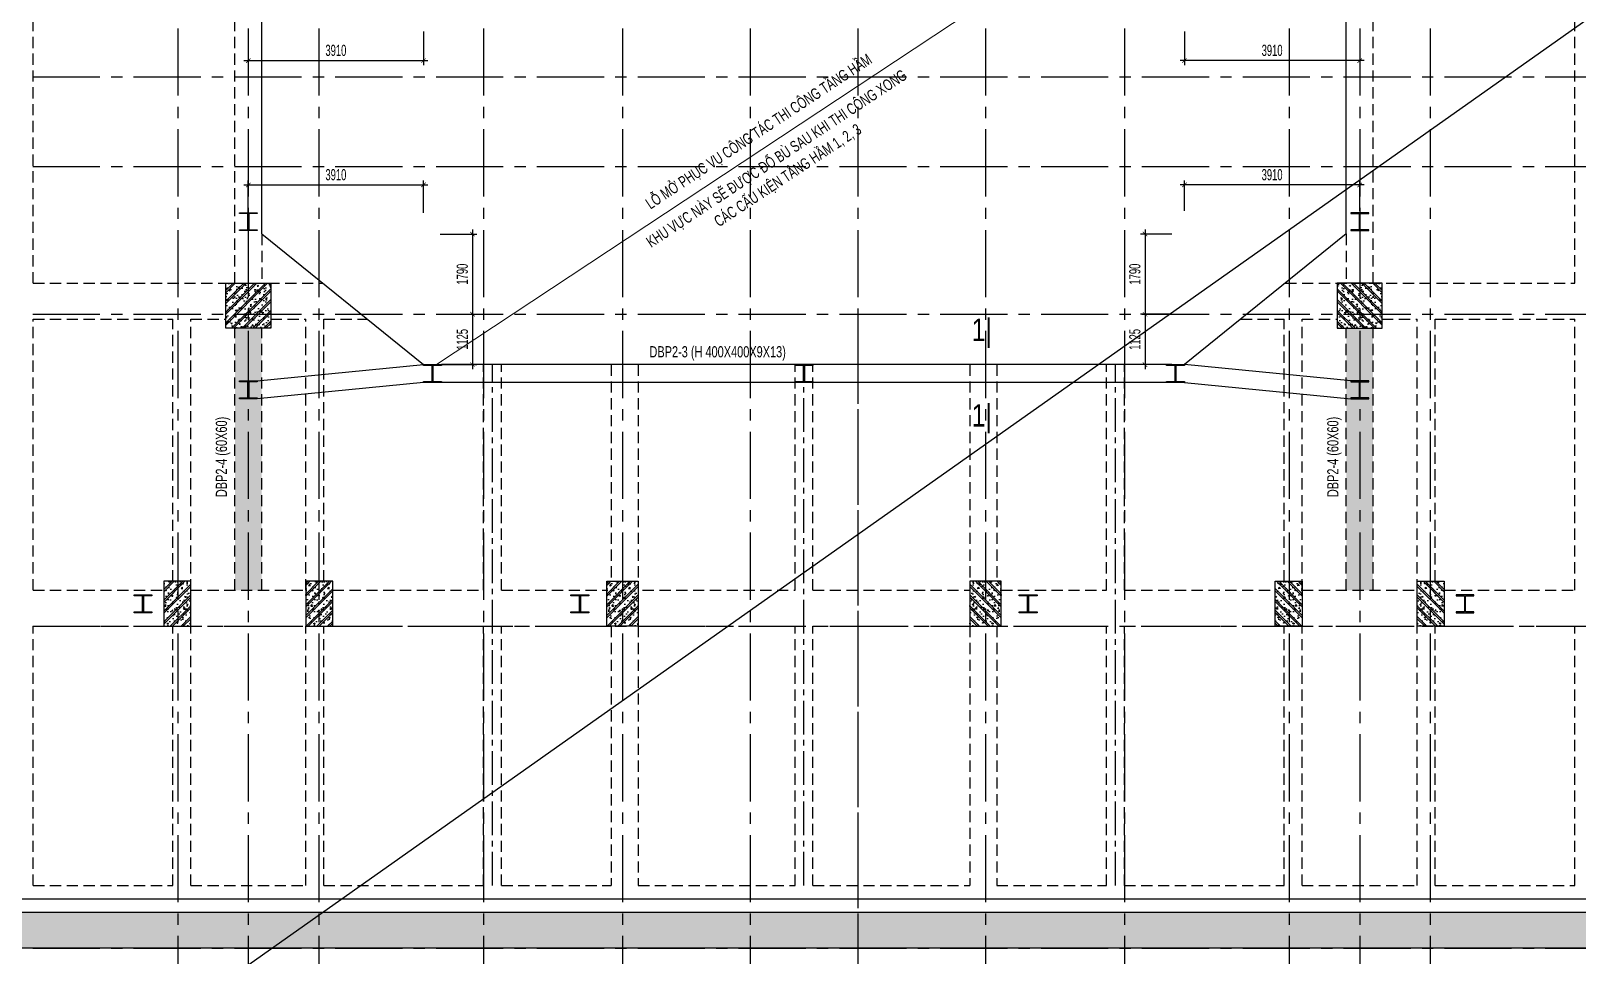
# Model space of a CAD drawing. Extents: x 71 to 1774126, y -14 to 415800.
# Drawn here: x 1577693 to 1612193, y 295939 to 316562 of the extents above; entities that cross this region are included whole.
import ezdxf
from ezdxf.enums import TextEntityAlignment as Align

# ---------------------------------------------------------------- set-up
doc = ezdxf.new("R2010")
doc.units = 0
doc.header["$LTSCALE"] = 1000
doc.header["$MEASUREMENT"] = 0
doc.header["$PDMODE"] = 3
doc.linetypes.add('CENTER2', pattern=[1.125, 0.75, -0.125, 0.125, -0.125])
doc.linetypes.add('HIDDEN', pattern=[0.375, 0.25, -0.125])
doc.layers.get('0').update_dxf_attribs({"linetype": 'CONTINUOUS'})
doc.layers.get('Defpoints').update_dxf_attribs({"linetype": 'CONTINUOUS'})
for name, color, linetype in [('CDC.01.AXIS', 160, 'CENTER2'), ('CDC.02.DIM', 1, 'CONTINUOUS'), ('CDC.03.BORDER', 3, 'CONTINUOUS'), ('CDC.04.HIDDEN', 8, 'HIDDEN'), ('CDC.05.STEEL', 4, 'CONTINUOUS'), ('CDC.06.TEXT', 2, 'CONTINUOUS'), ('CDC.09.COLUMN', 4, 'CONTINUOUS'), ('CDC.10.HATCH', 9, 'CONTINUOUS'), ('CDC.16.BIGTEXT', 6, 'CONTINUOUS')]:
    doc.layers.add(name, color=color, linetype=linetype)
doc.layers.add('KCS_Plotter', color=11, linetype='CONTINUOUS', plot=False)
doc.layers.add('Thin_line', color=251, linetype='CONTINUOUS', lineweight=9)
doc.styles.add('ARIAL', font='arial.ttf', dxfattribs={"width": 0.6})
doc.dimstyles.new('100', dxfattribs={"dimscale": 100, "dimtxt": 2.5, "dimasz": 1, "dimexe": 1, "dimexo": 0, "dimgap": 1, "dimtad": 1, "dimdec": 0, "dimdsep": 46, "dimtxsty": 'ARIAL', "dimblk": 'ARCHTICK', "dimcen": 1, "dimdle": 1, "dimclrd": 1, "dimclre": 1, "dimclrt": 2, "dimadec": 0, "dimazin": 0, "dimtfac": 0.00072, "dimtdec": 0, "dimtix": 1, "dimtmove": 2, "dimatfit": 3, "dimldrblk": 'ARCHTICK', "dimfxl": 1, "dimtolj": 1, "dimarcsym": 0})

# ---------------------------------------------------------------- blocks, each defined once
blk = doc.blocks.new('TANG HAM')
at = {"layer": 'CDC.10.HATCH'}
h = blk.add_hatch(dxfattribs=at)
h.set_pattern_fill('CHAU-01', color=256, scale=70, style=0, pattern_type=2)
h.set_pattern_definition([(50, (0, 0), (502.08213, -43.92649), [52.5, -577.5]), (355, (0, 0), (-97.12593, 526.5345), [42, -462]), (100.4514, (41.84, -3.66), (404.95657, 482.60768), [44.61813, -490.79948]), (46.1842, (0, 140), (747.06873, -115.8633), [78.75, -866.25]), (96.6356, (62.26, 130.34), (654.2639, 681.8825), [66.9272, -736.1991]), (351.1842, (0, 140), (654.26336, 681.88302), [63, -693]), (21, (70, 105), (417.83494, -281.83322), [52.5, -577.5]), (326, (70, 105), (170.32073, 507.60503), [42, -462]), (71.4514, (104.8, 81.5), (588.15584, 225.77135), [44.61813, -490.79948]), (37.5, (0, 0), (8.511899, 233.025698), [0, -456.4, 0, -469, 0, -463.75]), (7.5, (0, 0), (184.148676, 276.0882), [0, -267.4, 0, -445.9, 0, -176.75]), (327.5, (-156.1, 0), (373.675705, -15.78841), [0, -175, 0, -546, 0, -724.5]), (317.5, (-226.1, 0), (408.23032, 70.07349), [0, -227.5, 0, -362.6, 0, -514.5]), (45, (0, 0), (-210.36427, 210.36427), []), (45, (0, 85.75), (-210.36427, 210.36427), [])])
h.paths.add_polyline_path([(1562833, 296090), (1562833, 333640), (1626193, 333640), (1626193, 300559), (1621725, 296090)])
h.paths.add_polyline_path([(1563633, 296890), (1563633, 332840), (1625393, 332840), (1625393, 300890), (1621393, 296890)], flags=16)
h = blk.add_hatch(dxfattribs=at)
h.set_pattern_fill('CHAU-01', color=256, scale=40, style=0, pattern_type=2)
h.set_pattern_definition([(50, (-106795.24, 13170.65), (286.904073, -25.100854), [30, -330]), (355, (-106795.24, 13170.65), (-55.500533, 300.876853), [24, -264]), (100.4514, (-106771.34, 13168.56), (231.403753, 275.775817), [25.496076, -280.456845]), (46.1842, (-106795.24, 13250.65), (426.89642, -66.207606), [45, -495]), (96.6356, (-106759.67, 13245.13), (373.86508, 389.64715), [38.24412, -420.6852]), (351.1842, (-106795.24, 13250.65), (373.86478, 389.64744), [36, -396]), (21, (-106755.24, 13230.65), (238.76282, -161.047556), [30, -330]), (326, (-106755.24, 13230.65), (97.326133, 290.06002), [24, -264]), (71.4514, (-106735.35, 13217.23), (336.08905, 129.0122), [25.496076, -280.456845]), (37.5, (-106795.24, 13170.65), (4.863942, 133.1575415), [0, -260.8, 0, -268, 0, -265]), (7.5, (-106795.24, 13170.65), (105.227815, 157.764685), [0, -152.8, 0, -254.8, 0, -101]), (327.5, (-106884.44, 13170.65), (213.5289745, -9.021949), [0, -100, 0, -312, 0, -414]), (317.5, (-106924.44, 13170.65), (233.274468, 40.041993), [0, -130, 0, -207.2, 0, -294]), (45, (-106795.24, 13170.65), (-120.208153, 120.208153), []), (45, (-106795.24, 13219.65), (-120.208153, 120.208153), [])])
h.paths.add_polyline_path([(1583043, 309930), (1582043, 309930), (1582043, 310930), (1583043, 310930)])
h = blk.add_hatch(dxfattribs=at)
h.set_pattern_fill('CHAU-01', color=256, scale=40, style=0, pattern_type=2)
h.set_pattern_definition([(130, (3296681.54, 13170.65), (-286.904073, -25.100854), [30, -330]), (185, (3296681.54, 13170.65), (55.500533, 300.876853), [24, -264]), (79.5486, (3296657.63, 13168.56), (-231.403753, 275.775817), [25.496076, -280.456845]), (133.8158, (3296681.54, 13250.65), (-426.89642, -66.207606), [45, -495]), (83.3644, (3296645.96, 13245.13), (-373.86508, 389.64715), [38.24412, -420.6852]), (188.8158, (3296681.54, 13250.65), (-373.86478, 389.64744), [36, -396]), (159, (3296641.54, 13230.65), (-238.76282, -161.047556), [30, -330]), (214, (3296641.54, 13230.65), (-97.326133, 290.06002), [24, -264]), (108.5486, (3296621.64, 13217.23), (-336.08905, 129.0122), [25.496076, -280.456845]), (142.5, (3296681.54, 13170.65), (-4.863942, 133.1575415), [0, -260.8, 0, -268, 0, -265]), (172.5, (3296681.54, 13170.65), (-105.227815, 157.764685), [0, -152.8, 0, -254.8, 0, -101]), (212.5, (3296770.74, 13170.65), (-213.5289745, -9.021949), [0, -100, 0, -312, 0, -414]), (222.5, (3296810.74, 13170.65), (-233.274468, 40.041993), [0, -130, 0, -207.2, 0, -294]), (135, (3296681.54, 13170.65), (120.208153, 120.208153), []), (135, (3296681.54, 13219.65), (120.208153, 120.208153), [])])
h.paths.add_polyline_path([(1606843, 309930), (1607843, 309930), (1607843, 310930), (1606843, 310930)])
h = blk.add_hatch(dxfattribs=at)
h.set_pattern_fill('CHAU-01', color=256, scale=40, style=0, pattern_type=2)
h.set_pattern_definition([(50, (0, 0), (286.904073, -25.100854), [30, -330]), (355, (0, 0), (-55.500533, 300.876853), [24, -264]), (100.4514, (23.9, -2.1), (231.403753, 275.775817), [25.496076, -280.456845]), (46.1842, (0, 80), (426.89642, -66.207606), [45, -495]), (96.6356, (35.57, 74.5), (373.86508, 389.64715), [38.24412, -420.6852]), (351.1842, (0, 80), (373.86478, 389.64744), [36, -396]), (21, (40, 60), (238.76282, -161.047556), [30, -330]), (326, (40, 60), (97.326133, 290.06002), [24, -264]), (71.4514, (59.9, 46.58), (336.08905, 129.0122), [25.496076, -280.456845]), (37.5, (0, 0), (4.863942, 133.1575415), [0, -260.8, 0, -268, 0, -265]), (7.5, (0, 0), (105.227815, 157.764685), [0, -152.8, 0, -254.8, 0, -101]), (327.5, (-89.2, 0), (213.5289745, -9.021949), [0, -100, 0, -312, 0, -414]), (317.5, (-129.2, 0), (233.274468, 40.041993), [0, -130, 0, -207.2, 0, -294]), (45, (0, 0), (-120.208153, 120.208153), []), (45, (0, 49), (-120.208153, 120.208153), [])])
h.paths.add_polyline_path([(1581258, 304280), (1580968, 304280), (1580968, 303280), (1581258, 303280)])
h.paths.add_polyline_path([(1580658, 304280), (1580658, 303280), (1580968, 303280), (1580968, 304280)])
h = blk.add_hatch(dxfattribs=at)
h.set_pattern_fill('CHAU-01', color=256, scale=40, style=0, pattern_type=2)
h.set_pattern_definition([(50, (3270, 0), (286.904073, -25.100854), [30, -330]), (355, (3270, 0), (-55.500533, 300.876853), [24, -264]), (100.4514, (3293.9, -2.1), (231.403753, 275.775817), [25.496076, -280.456845]), (46.1842, (3270, 80), (426.89642, -66.207606), [45, -495]), (96.6356, (3305.57, 74.5), (373.86508, 389.64715), [38.24412, -420.6852]), (351.1842, (3270, 80), (373.86478, 389.64744), [36, -396]), (21, (3310, 60), (238.76282, -161.047556), [30, -330]), (326, (3310, 60), (97.326133, 290.06002), [24, -264]), (71.4514, (3329.9, 46.58), (336.08905, 129.0122), [25.496076, -280.456845]), (37.5, (3270, 0), (4.863942, 133.1575415), [0, -260.8, 0, -268, 0, -265]), (7.5, (3270, 0), (105.227815, 157.764685), [0, -152.8, 0, -254.8, 0, -101]), (327.5, (3180.8, 0), (213.5289745, -9.021949), [0, -100, 0, -312, 0, -414]), (317.5, (3140.8, 0), (233.274468, 40.041993), [0, -130, 0, -207.2, 0, -294]), (45, (3270, 0), (-120.208153, 120.208153), []), (45, (3270, 49), (-120.208153, 120.208153), [])])
h.paths.add_polyline_path([(1584238, 304280), (1583828, 304280), (1583828, 303280), (1584238, 303280)])
h.paths.add_polyline_path([(1584428, 303280), (1584428, 304280), (1584238, 304280), (1584238, 303280)])
h = blk.add_hatch(dxfattribs=at)
h.set_pattern_fill('CHAU-01', color=256, scale=40, style=0, pattern_type=2)
h.set_pattern_definition([(50, (9985, 0), (286.904073, -25.100854), [30, -330]), (355, (9985, 0), (-55.500533, 300.876853), [24, -264]), (100.4514, (10008.9, -2.1), (231.403753, 275.775817), [25.496076, -280.456845]), (46.1842, (9985, 80), (426.89642, -66.207606), [45, -495]), (96.6356, (10020.57, 74.5), (373.86508, 389.64715), [38.24412, -420.6852]), (351.1842, (9985, 80), (373.86478, 389.64744), [36, -396]), (21, (10025, 60), (238.76282, -161.047556), [30, -330]), (326, (10025, 60), (97.326133, 290.06002), [24, -264]), (71.4514, (10044.9, 46.58), (336.08905, 129.0122), [25.496076, -280.456845]), (37.5, (9985, 0), (4.863942, 133.1575415), [0, -260.8, 0, -268, 0, -265]), (7.5, (9985, 0), (105.227815, 157.764685), [0, -152.8, 0, -254.8, 0, -101]), (327.5, (9895.8, 0), (213.5289745, -9.021949), [0, -100, 0, -312, 0, -414]), (317.5, (9855.8, 0), (233.274468, 40.041993), [0, -130, 0, -207.2, 0, -294]), (45, (9985, 0), (-120.208153, 120.208153), []), (45, (9985, 49), (-120.208153, 120.208153), [])])
h.paths.add_polyline_path([(1590953, 304280), (1590543, 304280), (1590543, 303280), (1590953, 303280)])
h.paths.add_polyline_path([(1591243, 304280), (1590953, 304280), (1590953, 303280), (1591243, 303280)])
h = blk.add_hatch(dxfattribs=at)
h.set_pattern_fill('CHAU-01', color=256, scale=40, style=0, pattern_type=2)
h.set_pattern_definition([(130, (3179901.3, 0), (-286.904073, -25.100854), [30, -330]), (185, (3179901.3, 0), (55.500533, 300.876853), [24, -264]), (79.5486, (3179877.38, -2.1), (-231.403753, 275.775817), [25.496076, -280.456845]), (133.8158, (3179901.3, 80), (-426.89642, -66.207606), [45, -495]), (83.3644, (3179865.7, 74.5), (-373.86508, 389.64715), [38.24412, -420.6852]), (188.8158, (3179901.3, 80), (-373.86478, 389.64744), [36, -396]), (159, (3179861.3, 60), (-238.76282, -161.047556), [30, -330]), (214, (3179861.3, 60), (-97.326133, 290.06002), [24, -264]), (108.5486, (3179841.4, 46.58), (-336.08905, 129.0122), [25.496076, -280.456845]), (142.5, (3179901.29, 0), (-4.863942, 133.1575415), [0, -260.8, 0, -268, 0, -265]), (172.5, (3179901.29, 0), (-105.227815, 157.764685), [0, -152.8, 0, -254.8, 0, -101]), (212.5, (3179990.49, 0), (-213.5289745, -9.021949), [0, -100, 0, -312, 0, -414]), (222.5, (3180030.5, 0), (-233.274468, 40.041993), [0, -130, 0, -207.2, 0, -294]), (135, (3179901.3, 0), (120.208153, 120.208153), []), (135, (3179901.3, 49), (120.208153, 120.208153), [])])
h.paths.add_polyline_path([(1598933, 304280), (1599343, 304280), (1599343, 303280), (1598933, 303280)])
h.paths.add_polyline_path([(1598643, 304280), (1598933, 304280), (1598933, 303280), (1598643, 303280)])
h = blk.add_hatch(dxfattribs=at)
h.set_pattern_fill('CHAU-01', color=256, scale=40, style=0, pattern_type=2)
h.set_pattern_definition([(130, (3186616.3, 0), (-286.904073, -25.100854), [30, -330]), (185, (3186616.3, 0), (55.500533, 300.876853), [24, -264]), (79.5486, (3186592.38, -2.1), (-231.403753, 275.775817), [25.496076, -280.456845]), (133.8158, (3186616.3, 80), (-426.89642, -66.207606), [45, -495]), (83.3644, (3186580.7, 74.5), (-373.86508, 389.64715), [38.24412, -420.6852]), (188.8158, (3186616.3, 80), (-373.86478, 389.64744), [36, -396]), (159, (3186576.3, 60), (-238.76282, -161.047556), [30, -330]), (214, (3186576.3, 60), (-97.326133, 290.06002), [24, -264]), (108.5486, (3186556.4, 46.58), (-336.08905, 129.0122), [25.496076, -280.456845]), (142.5, (3186616.29, 0), (-4.863942, 133.1575415), [0, -260.8, 0, -268, 0, -265]), (172.5, (3186616.29, 0), (-105.227815, 157.764685), [0, -152.8, 0, -254.8, 0, -101]), (212.5, (3186705.49, 0), (-213.5289745, -9.021949), [0, -100, 0, -312, 0, -414]), (222.5, (3186745.5, 0), (-233.274468, 40.041993), [0, -130, 0, -207.2, 0, -294]), (135, (3186616.3, 0), (120.208153, 120.208153), []), (135, (3186616.3, 49), (120.208153, 120.208153), [])])
h.paths.add_polyline_path([(1605648, 304280), (1606058, 304280), (1606058, 303280), (1605648, 303280)])
h.paths.add_polyline_path([(1605458, 303280), (1605458, 304280), (1605648, 304280), (1605648, 303280)])
h = blk.add_hatch(dxfattribs=at)
h.set_pattern_fill('CHAU-01', color=256, scale=40, style=0, pattern_type=2)
h.set_pattern_definition([(130, (3189886.3, 0), (-286.904073, -25.100854), [30, -330]), (185, (3189886.3, 0), (55.500533, 300.876853), [24, -264]), (79.5486, (3189862.38, -2.1), (-231.403753, 275.775817), [25.496076, -280.456845]), (133.8158, (3189886.3, 80), (-426.89642, -66.207606), [45, -495]), (83.3644, (3189850.7, 74.5), (-373.86508, 389.64715), [38.24412, -420.6852]), (188.8158, (3189886.3, 80), (-373.86478, 389.64744), [36, -396]), (159, (3189846.3, 60), (-238.76282, -161.047556), [30, -330]), (214, (3189846.3, 60), (-97.326133, 290.06002), [24, -264]), (108.5486, (3189826.4, 46.58), (-336.08905, 129.0122), [25.496076, -280.456845]), (142.5, (3189886.29, 0), (-4.863942, 133.1575415), [0, -260.8, 0, -268, 0, -265]), (172.5, (3189886.29, 0), (-105.227815, 157.764685), [0, -152.8, 0, -254.8, 0, -101]), (212.5, (3189975.49, 0), (-213.5289745, -9.021949), [0, -100, 0, -312, 0, -414]), (222.5, (3190015.5, 0), (-233.274468, 40.041993), [0, -130, 0, -207.2, 0, -294]), (135, (3189886.3, 0), (120.208153, 120.208153), []), (135, (3189886.3, 49), (120.208153, 120.208153), [])])
h.paths.add_polyline_path([(1608628, 304280), (1608918, 304280), (1608918, 303280), (1608628, 303280)])
h.paths.add_polyline_path([(1609228, 304280), (1609228, 303280), (1608918, 303280), (1608918, 304280)])
at = {"layer": 'CDC.01.AXIS', "ltscale": 2}
for p, q in [((1580968, 334618), (1580968, 295176)), ((1582543, 334618), (1582543, 295176)), ((1584118, 334618), (1584118, 295176)), ((1587793, 334618), (1587793, 295176)), ((1590893, 334618), (1590893, 295176)), ((1593743, 334618), (1593743, 295176)), ((1596143, 334618), (1596143, 295176)), ((1598993, 334618), (1598993, 295176)), ((1602093, 334618), (1602093, 295176)), ((1605768, 334618), (1605768, 295176)), ((1607343, 334618), (1607343, 295176)), ((1608918, 334618), (1608918, 295176)), ((1561983, 315540), (1626948, 315540)), ((1561983, 313540), (1626948, 313540)), ((1561983, 310240), (1626948, 310240)), ((1596143, 310240), (1596143, 295176)), ((1561983, 303280), (1626948, 303280)), ((1561983, 296090), (1626948, 296090))]:
    blk.add_line(p, q, dxfattribs=at)
at = {"layer": 'CDC.09.COLUMN'}
for p, q in [((1581258, 304280), (1580658, 304280)), ((1580658, 304280), (1580658, 303280)), ((1581258, 303280), (1581258, 304280)), ((1584428, 304280), (1583828, 304280)), ((1583828, 304280), (1583828, 303280)), ((1584428, 303280), (1584428, 304280)), ((1590543, 303280), (1590543, 304280)), ((1590543, 304280), (1591243, 304280)), ((1591243, 304280), (1591243, 303280)), ((1599343, 304280), (1598643, 304280)), ((1598643, 304280), (1598643, 303280)), ((1599343, 303280), (1599343, 304280)), ((1605458, 303280), (1605458, 304280)), ((1605458, 304280), (1606058, 304280)), ((1606058, 304280), (1606058, 303280)), ((1608628, 303280), (1608628, 304280)), ((1608628, 304280), (1609228, 304280)), ((1609228, 304280), (1609228, 303280)), ((1580658, 303280), (1581258, 303280)), ((1583828, 303280), (1584428, 303280)), ((1591243, 303280), (1590543, 303280)), ((1598643, 303280), (1599343, 303280)), ((1606058, 303280), (1605458, 303280)), ((1609228, 303280), (1608628, 303280))]:
    blk.add_line(p, q, dxfattribs=at)
for points in [[(1562833, 296090), (1562833, 333640), (1626193, 333640), (1626193, 300559), (1621725, 296090)], [(1563633, 296890), (1563633, 332840), (1625393, 332840), (1625393, 300890), (1621393, 296890)], [(1582043, 309930), (1582043, 310930), (1583043, 310930), (1583043, 309930)], [(1607843, 309930), (1607843, 310930), (1606843, 310930), (1606843, 309930)]]:
    blk.add_lwpolyline(points, close=True, dxfattribs=at)
blk = doc.blocks.new('KINGPOST')
at = {"layer": 'CDC.05.STEEL', "color": 4}
for p, q in [((1656675, 236723, 0), (1656675, 236744, 0)), ((1656675, 236744, 0), (1657075, 236744, 0)), ((1656865, 236723, 0), (1656675, 236723, 0)), ((1656865, 236364, 0), (1656865, 236723, 0)), ((1657075, 236723, 0), (1656884, 236723, 0)), ((1656884, 236723, 0), (1656884, 236364, 0)), ((1657075, 236744, 0), (1657075, 236723, 0)), ((1656675, 236344, 0), (1656675, 236364, 0)), ((1656675, 236364, 0), (1656865, 236364, 0)), ((1657075, 236344, 0), (1656675, 236344, 0)), ((1656884, 236364, 0), (1657075, 236364, 0)), ((1657075, 236364, 0), (1657075, 236344, 0))]:
    blk.add_line(p, q, dxfattribs=at)
blk = doc.blocks.new('_ARCHTICK')
at = {"color": 0, "linetype": 'ByBlock', "const_width": 0.15}
blk.add_lwpolyline([(-0.5, -0.5), (0.5, 0.5)], dxfattribs=at)
blk = doc.blocks.new('*D317')
at = {"layer": 'CDC.02.DIM', "color": 1, "lineweight": -2, "transparency": 16777216}
for p, q in [((1586825, 312030), (1587646, 312030)), ((1587546, 312130), (1587546, 310140)), ((1586825, 310240), (1587646, 310240))]:
    blk.add_line(p, q, dxfattribs=at)
at = {"layer": 'Defpoints', "color": 0, "transparency": 16777216}
for p in [(1586825, 312030), (1586825, 310240), (1587546, 310240)]:
    blk.add_point(p, dxfattribs=at)
at = {"layer": 'CDC.02.DIM', "color": 1, "lineweight": -2, "transparency": 16777216, "xscale": 100, "yscale": 100, "zscale": 100}
for p, rotation in [((1587546, 312030), 90), ((1587546, 310240), 270)]:
    blk.add_blockref('_ARCHTICK', p, dxfattribs=dict(at, rotation=rotation))
at = {"layer": 'CDC.02.DIM', "color": 2, "transparency": 16777216, "insert": (1587319, 311135), "char_height": 250, "attachment_point": 5, "rotation": 90, "style": 'ARIAL'}
blk.add_mtext('\\A1;1790', dxfattribs=at)
blk = doc.blocks.new('*D320')
at = {"layer": 'CDC.02.DIM', "color": 1, "lineweight": -2, "transparency": 16777216}
for p, q in [((1586825, 310240), (1587646, 310240)), ((1587546, 310340), (1587546, 309015)), ((1586825, 309115), (1587646, 309115))]:
    blk.add_line(p, q, dxfattribs=at)
at = {"layer": 'Defpoints', "color": 0, "transparency": 16777216}
for p in [(1586825, 310240), (1586825, 309115), (1587546, 309115)]:
    blk.add_point(p, dxfattribs=at)
at = {"layer": 'CDC.02.DIM', "color": 1, "lineweight": -2, "transparency": 16777216, "xscale": 100, "yscale": 100, "zscale": 100}
for p, rotation in [((1587546, 310240), 90), ((1587546, 309115), 270)]:
    blk.add_blockref('_ARCHTICK', p, dxfattribs=dict(at, rotation=rotation))
at = {"layer": 'CDC.02.DIM', "color": 2, "transparency": 16777216, "insert": (1587319, 309678), "char_height": 250, "attachment_point": 5, "rotation": 90, "style": 'ARIAL'}
blk.add_mtext('\\A1;1125', dxfattribs=at)
blk = doc.blocks.new('*D321')
at = {"layer": 'CDC.02.DIM', "color": 1, "lineweight": -2, "transparency": 16777216}
for p, q in [((1603150, 312030), (1602453, 312030)), ((1602553, 312130), (1602553, 310140)), ((1603150, 310240), (1602453, 310240))]:
    blk.add_line(p, q, dxfattribs=at)
at = {"layer": 'Defpoints', "color": 0, "transparency": 16777216}
for p in [(1603150, 312030), (1602553, 310240), (1603150, 310240)]:
    blk.add_point(p, dxfattribs=at)
at = {"layer": 'CDC.02.DIM', "color": 1, "lineweight": -2, "transparency": 16777216, "xscale": 100, "yscale": 100, "zscale": 100}
for p, rotation in [((1602553, 312030), 90), ((1602553, 310240), 270)]:
    blk.add_blockref('_ARCHTICK', p, dxfattribs=dict(at, rotation=rotation))
at = {"layer": 'CDC.02.DIM', "color": 2, "transparency": 16777216, "insert": (1602326, 311135), "char_height": 250, "attachment_point": 5, "rotation": 90, "style": 'ARIAL'}
blk.add_mtext('\\A1;1790', dxfattribs=at)
blk = doc.blocks.new('*D324')
at = {"layer": 'CDC.02.DIM', "color": 1, "lineweight": -2, "transparency": 16777216}
for p, q in [((1603150, 310240), (1602453, 310240)), ((1602553, 310340), (1602553, 309015)), ((1603150, 309115), (1602453, 309115))]:
    blk.add_line(p, q, dxfattribs=at)
at = {"layer": 'Defpoints', "color": 0, "transparency": 16777216}
for p in [(1603150, 310240), (1602553, 309115), (1603150, 309115)]:
    blk.add_point(p, dxfattribs=at)
at = {"layer": 'CDC.02.DIM', "color": 1, "lineweight": -2, "transparency": 16777216, "xscale": 100, "yscale": 100, "zscale": 100}
for p, rotation in [((1602553, 310240), 90), ((1602553, 309115), 270)]:
    blk.add_blockref('_ARCHTICK', p, dxfattribs=dict(at, rotation=rotation))
at = {"layer": 'CDC.02.DIM', "color": 2, "transparency": 16777216, "insert": (1602326, 309678), "char_height": 250, "attachment_point": 5, "rotation": 90, "style": 'ARIAL'}
blk.add_mtext('\\A1;1125', dxfattribs=at)
blk = doc.blocks.new('*D325')
at = {"layer": 'CDC.02.DIM', "color": 1, "lineweight": -2, "transparency": 16777216}
for p, q in [((1582443, 313125), (1586553, 313125)), ((1582543, 312505), (1582543, 313225)), ((1586453, 312505), (1586453, 313225))]:
    blk.add_line(p, q, dxfattribs=at)
at = {"layer": 'Defpoints', "color": 0, "transparency": 16777216}
for p in [(1586453, 313125), (1582543, 312505), (1586453, 312505)]:
    blk.add_point(p, dxfattribs=at)
at = {"layer": 'CDC.02.DIM', "color": 1, "lineweight": -2, "transparency": 16777216, "xscale": 100, "yscale": 100, "zscale": 100, "rotation": 180}
blk.add_blockref('_ARCHTICK', (1582543, 313125), dxfattribs=at)
at = {"layer": 'CDC.02.DIM', "color": 1, "lineweight": -2, "transparency": 16777216, "xscale": 100, "yscale": 100, "zscale": 100}
blk.add_blockref('_ARCHTICK', (1586453, 313125), dxfattribs=at)
at = {"layer": 'CDC.02.DIM', "color": 2, "transparency": 16777216, "insert": (1584498, 313352), "char_height": 250, "attachment_point": 5, "style": 'ARIAL'}
blk.add_mtext('\\A1;3910', dxfattribs=at)
blk = doc.blocks.new('*D326')
at = {"layer": 'CDC.02.DIM', "color": 1, "lineweight": -2, "transparency": 16777216}
for p, q in [((1582543, 316549), (1582543, 315799)), ((1586453, 316549), (1586453, 315799)), ((1582443, 315899), (1586553, 315899))]:
    blk.add_line(p, q, dxfattribs=at)
at = {"layer": 'Defpoints', "color": 0, "transparency": 16777216}
for p in [(1582543, 316549), (1586453, 316549), (1586453, 315899)]:
    blk.add_point(p, dxfattribs=at)
at = {"layer": 'CDC.02.DIM', "color": 1, "lineweight": -2, "transparency": 16777216, "xscale": 100, "yscale": 100, "zscale": 100, "rotation": 180}
blk.add_blockref('_ARCHTICK', (1582543, 315899), dxfattribs=at)
at = {"layer": 'CDC.02.DIM', "color": 1, "lineweight": -2, "transparency": 16777216, "xscale": 100, "yscale": 100, "zscale": 100}
blk.add_blockref('_ARCHTICK', (1586453, 315899), dxfattribs=at)
at = {"layer": 'CDC.02.DIM', "color": 2, "transparency": 16777216, "insert": (1584498, 316127), "char_height": 250, "attachment_point": 5, "style": 'ARIAL'}
blk.add_mtext('\\A1;3910', dxfattribs=at)
blk = doc.blocks.new('*D327')
at = {"layer": 'CDC.02.DIM', "color": 1, "lineweight": -2, "transparency": 16777216}
for p, q in [((1607443, 313125), (1603333, 313125)), ((1603433, 312545), (1603433, 313225)), ((1607343, 312545), (1607343, 313225))]:
    blk.add_line(p, q, dxfattribs=at)
at = {"layer": 'Defpoints', "color": 0, "transparency": 16777216}
for p in [(1603433, 313125), (1603433, 312545), (1607343, 312545)]:
    blk.add_point(p, dxfattribs=at)
at = {"layer": 'CDC.02.DIM', "color": 1, "lineweight": -2, "transparency": 16777216, "xscale": 100, "yscale": 100, "zscale": 100, "rotation": 180}
blk.add_blockref('_ARCHTICK', (1603433, 313125), dxfattribs=at)
at = {"layer": 'CDC.02.DIM', "color": 1, "lineweight": -2, "transparency": 16777216, "xscale": 100, "yscale": 100, "zscale": 100}
blk.add_blockref('_ARCHTICK', (1607343, 313125), dxfattribs=at)
at = {"layer": 'CDC.02.DIM', "color": 2, "transparency": 16777216, "insert": (1605388, 313352), "char_height": 250, "attachment_point": 5, "style": 'ARIAL'}
blk.add_mtext('\\A1;3910', dxfattribs=at)
blk = doc.blocks.new('*D328')
at = {"layer": 'CDC.02.DIM', "color": 1, "lineweight": -2, "transparency": 16777216}
for p, q in [((1603433, 316549), (1603433, 315799)), ((1607343, 316549), (1607343, 315799)), ((1607443, 315899), (1603333, 315899))]:
    blk.add_line(p, q, dxfattribs=at)
at = {"layer": 'Defpoints', "color": 0, "transparency": 16777216}
for p in [(1603433, 316549), (1607343, 316549), (1603433, 315899)]:
    blk.add_point(p, dxfattribs=at)
at = {"layer": 'CDC.02.DIM', "color": 1, "lineweight": -2, "transparency": 16777216, "xscale": 100, "yscale": 100, "zscale": 100, "rotation": 180}
blk.add_blockref('_ARCHTICK', (1603433, 315899), dxfattribs=at)
at = {"layer": 'CDC.02.DIM', "color": 1, "lineweight": -2, "transparency": 16777216, "xscale": 100, "yscale": 100, "zscale": 100}
blk.add_blockref('_ARCHTICK', (1607343, 315899), dxfattribs=at)
at = {"layer": 'CDC.02.DIM', "color": 2, "transparency": 16777216, "insert": (1605388, 316127), "char_height": 250, "attachment_point": 5, "style": 'ARIAL'}
blk.add_mtext('\\A1;3910', dxfattribs=at)

msp = doc.modelspace()

# ---------------------------------------------------------------- hatches: boundary and pattern name
at = {"layer": 'CDC.04.HIDDEN'}
h = msp.add_hatch(dxfattribs=at)
h.set_pattern_fill('AR-SAND', color=256, scale=50, style=0)
h.set_pattern_definition([(37.5, (0, 0), (-3.149668, 96.3411885), [0, -76, 0, -85, 0, -81.25]), (7.5, (0, 0), (88.488835, 141.107303), [0, -41, 0, -68.5, 0, -26.25]), (327.5, (-61.5, 0), (155.707093, 0.2829527), [0, -25, 0, -90, 0, -117.5]), (317.5, (-61.5, 0), (150.30633, 43.883778), [0, -12.5, 0, -59, 0, -67.5])])
h.paths.add_polyline_path([(1582543.1, 309930.2), (1582243.1, 309930.2), (1582243.1, 304080.2), (1582543.1, 304080.2), (1582543.1, 308355.2), (1582343.1, 308355.2), (1582343.1, 308375.5), (1582533.5, 308375.5), (1582533.5, 308734.8), (1582343.1, 308734.8), (1582343.1, 308755.2), (1582543.1, 308755.2)])
h.paths.add_polyline_path([(1582843.1, 308364.2), (1582743.1, 308355.2), (1582543.1, 308355.2), (1582543.1, 304080.2), (1582843.1, 304080.2)])
h.paths.add_polyline_path([(1582843.1, 308764.2), (1582743.1, 308755.2), (1582743.1, 308734.8), (1582552.8, 308734.8), (1582552.8, 308375.5), (1582743.1, 308375.5), (1582743.1, 308355.2), (1582843.1, 308364.2)])
h.paths.add_polyline_path([(1582843.1, 309930.2), (1582543.1, 309930.2), (1582543.1, 308755.2), (1582743.1, 308755.2), (1582843.1, 308764.2)])
h = msp.add_hatch(dxfattribs=at)
h.set_pattern_fill('AR-SAND', color=256, scale=50, style=0)
h.set_pattern_definition([(142.5, (3189886.29, 0), (3.149668, 96.3411885), [0, -76, 0, -85, 0, -81.25]), (172.5, (3189886.29, 0), (-88.488835, 141.107303), [0, -41, 0, -68.5, 0, -26.25]), (212.5, (3189947.79, 0), (-155.707093, 0.2829527), [0, -25, 0, -90, 0, -117.5]), (222.5, (3189947.79, 0), (-150.30633, 43.883778), [0, -12.5, 0, -59, 0, -67.5])])
h.paths.add_polyline_path([(1607343.1, 309930.2), (1607643.1, 309930.2), (1607643.1, 304080.2), (1607343.1, 304080.2), (1607343.1, 308355.2), (1607543.1, 308355.2), (1607543.1, 308375.5), (1607352.8, 308375.5), (1607352.8, 308734.8), (1607543.1, 308734.8), (1607543.1, 308755.2), (1607343.1, 308755.2)])
h.paths.add_polyline_path([(1607043.1, 308364.2), (1607143.1, 308355.2), (1607343.1, 308355.2), (1607343.1, 304080.2), (1607043.1, 304080.2)])
h.paths.add_polyline_path([(1607043.1, 308764.2), (1607143.1, 308755.2), (1607143.1, 308734.8), (1607333.5, 308734.8), (1607333.5, 308375.5), (1607143.1, 308375.5), (1607143.1, 308355.2), (1607043.1, 308364.2)])
h.paths.add_polyline_path([(1607043.1, 309930.2), (1607343.1, 309930.2), (1607343.1, 308755.2), (1607143.1, 308755.2), (1607043.1, 308764.2)])

# ---------------------------------------------------------------- linework, layer by layer
at = {"layer": 'CDC.01.AXIS'}
for p, q in [((1587993.1, 297490.2), (1587993.1, 309115.2)), ((1594943.1, 297490.2), (1594943.1, 309115.2)), ((1601893.1, 297490.2), (1601893.1, 309115.2))]:
    msp.add_line(p, q, dxfattribs=at)
at = {"layer": 'CDC.03.BORDER'}
for p, q in [((1607043.1, 312030.4), (1607043.1, 318150.2)), ((1582843.1, 312030.4), (1582843.1, 317049.9)), ((1582843.1, 312030.4), (1586453.1, 309115.2)), ((1607043.1, 312030.4), (1603433.1, 309115.2))]:
    msp.add_line(p, q, dxfattribs=at)
msp.add_lwpolyline([(1608628.1, 332540.2), (1625093.1, 332540.2), (1625093.1, 301014.4), (1621268.9, 297190.2), (1563933.1, 297190.2), (1563933.1, 315290.2)], dxfattribs=at)
at = {"layer": 'CDC.04.HIDDEN'}
for p, q in [((1577743.1, 310930.2), (1577743.1, 318150.2)), ((1582243.1, 310930.2), (1582243.1, 318150.2)), ((1607643.1, 310930.2), (1607643.1, 318150.2)), ((1612143.1, 310930.2), (1612143.1, 318150.2)), ((1582843.1, 312030.4), (1582843.1, 310930.2)), ((1607043.1, 312030.4), (1607043.1, 310930.2)), ((1577743.1, 310930.2), (1584205.6, 310930.2)), ((1605680.7, 310930.2), (1612143.1, 310930.2)), ((1577743.1, 304080.2), (1577743.1, 310130.2)), ((1577743.1, 310130.2), (1580858.1, 310130.2)), ((1580858.1, 304280.2), (1580858.1, 310130.2)), ((1581258.1, 310130.2), (1582043.1, 310130.2)), ((1581258.1, 304080.2), (1581258.1, 310130.2)), ((1582243.1, 304080.2), (1582243.1, 309930.2)), ((1582843.1, 304080.2), (1582843.1, 309930.2)), ((1583043.1, 310130.2), (1583828.1, 310130.2)), ((1583828.1, 304080.2), (1583828.1, 310130.2)), ((1584228.1, 304280.2), (1584228.1, 310130.2)), ((1584228.1, 310130.2), (1585196.3, 310130.2)), ((1604690, 310130.2), (1605658.1, 310130.2)), ((1605658.1, 304280.2), (1605658.1, 310130.2)), ((1606058.1, 304080.2), (1606058.1, 310130.2)), ((1606058.1, 310130.2), (1606843.1, 310130.2)), ((1607043.1, 304080.2), (1607043.1, 309930.2)), ((1607643.1, 304080.2), (1607643.1, 309930.2)), ((1607843.1, 310130.2), (1608628.1, 310130.2)), ((1608628.1, 304080.2), (1608628.1, 310130.2)), ((1609028.1, 310130.2), (1612143.1, 310130.2)), ((1609028.1, 304280.2), (1609028.1, 310130.2)), ((1612143.1, 304080.2), (1612143.1, 310130.2)), ((1587793.1, 304080.2), (1587793.1, 309115.2)), ((1588193.1, 304080.2), (1588193.1, 309115.2)), ((1590643.1, 309115.2), (1590643.1, 304280.2)), ((1591243.1, 309115.2), (1591243.1, 304180.2)), ((1594743.1, 304080.2), (1594743.1, 309115.2)), ((1595143.1, 304080.2), (1595143.1, 309115.2)), ((1598643.1, 309115.2), (1598643.1, 304180.2)), ((1599243.1, 309115.2), (1599243.1, 304280.2)), ((1601693.1, 304080.2), (1601693.1, 309115.2)), ((1602093.1, 304080.2), (1602093.1, 309115.2)), ((1577743.1, 304080.2), (1580658.1, 304080.2)), ((1581258.1, 304080.2), (1583828.1, 304080.2)), ((1584428.1, 304080.2), (1587793.1, 304080.2)), ((1588193.1, 304080.2), (1590543.1, 304080.2)), ((1591343.1, 304080.2), (1594743.1, 304080.2)), ((1595143.1, 304080.2), (1598643.1, 304080.2)), ((1599343.1, 304080.2), (1601693.1, 304080.2)), ((1602093.1, 304080.2), (1605458.1, 304080.2)), ((1606058.1, 304080.2), (1608628.1, 304080.2)), ((1609228.1, 304080.2), (1612143.1, 304080.2)), ((1577743.1, 297490.2), (1577743.1, 303280.2)), ((1577743.1, 303280.2), (1580858.1, 303280.2)), ((1580858.1, 297490.2), (1580858.1, 303280.2)), ((1581258.1, 297490.2), (1581258.1, 303280.2)), ((1581258.1, 303280.2), (1583828.1, 303280.2)), ((1583828.1, 297490.2), (1583828.1, 303280.2)), ((1584228.1, 297490.2), (1584228.1, 303280.2)), ((1584228.1, 303280.2), (1587793.1, 303280.2)), ((1587793.1, 297490.2), (1587793.1, 303280.2)), ((1588193.1, 297490.2), (1588193.1, 303280.2)), ((1588193.1, 303280.2), (1590643.1, 303280.2)), ((1590643.1, 303280.2), (1590643.1, 297490.2)), ((1591243.1, 303280.2), (1591243.1, 297490.2)), ((1591243.1, 303280.2), (1594743.1, 303280.2)), ((1594743.1, 297490.2), (1594743.1, 303280.2)), ((1595143.1, 303280.2), (1598643.1, 303280.2)), ((1595143.1, 297490.2), (1595143.1, 303280.2)), ((1598643.1, 303280.2), (1598643.1, 297490.2)), ((1599243.1, 303280.2), (1599243.1, 297490.2)), ((1599243.1, 303280.2), (1601693.1, 303280.2)), ((1601693.1, 297490.2), (1601693.1, 303280.2)), ((1602093.1, 297490.2), (1602093.1, 303280.2)), ((1602093.1, 303280.2), (1605658.1, 303280.2)), ((1605658.1, 297490.2), (1605658.1, 303280.2)), ((1606058.1, 297490.2), (1606058.1, 303280.2)), ((1606058.1, 303280.2), (1608628.1, 303280.2)), ((1608628.1, 297490.2), (1608628.1, 303280.2)), ((1609028.1, 297490.2), (1609028.1, 303280.2)), ((1609028.1, 303280.2), (1612143.1, 303280.2)), ((1612143.1, 297490.2), (1612143.1, 303280.2)), ((1577743.1, 297490.2), (1580858.1, 297490.2)), ((1581258.1, 297490.2), (1583828.1, 297490.2)), ((1584228.1, 297490.2), (1587793.1, 297490.2)), ((1588193.1, 297490.2), (1590643.1, 297490.2)), ((1591243.1, 297490.2), (1594743.1, 297490.2)), ((1595143.1, 297490.2), (1598643.1, 297490.2)), ((1599243.1, 297490.2), (1601693.1, 297490.2)), ((1602093.1, 297490.2), (1605658.1, 297490.2)), ((1606058.1, 297490.2), (1608628.1, 297490.2)), ((1609028.1, 297490.2), (1612143.1, 297490.2))]:
    msp.add_line(p, q, dxfattribs=at)
at = {"layer": 'CDC.05.STEEL'}
for p, q in [((1582743.1, 308755.2), (1586453.1, 309115.2)), ((1603033.1, 309115.2), (1586853.1, 309115.2)), ((1607143.1, 308755.2), (1603433.1, 309115.2)), ((1586453.1, 308715.2), (1582743.1, 308355.2)), ((1603033.1, 308715.2), (1586853.1, 308715.2)), ((1603433.1, 308715.2), (1607143.1, 308355.2))]:
    msp.add_line(p, q, dxfattribs=at)
at = {"layer": 'KCS_Plotter'}
msp.add_line((1648599.7, 342371.6), (1549882.2, 272647.3), dxfattribs=at)
at = {"layer": 'Thin_line'}
msp.add_line((1586743.1, 309115.2), (1603143.1, 319965.2), dxfattribs=at)

# ---------------------------------------------------------------- block references
at = {"layer": 'CDC.05.STEEL'}
for p in [(-74331.5, 75761.4, 0), (-70221.5, 72371.4, 0), (-61931.5, 72371.4, 0), (-53641.5, 72371.4, 0), (-74331.5, 72011.4, 0), (-76681.5, 67236.4, 0), (-66931.5, 67236.4, 0), (-56931.5, 67236.4, 0)]:
    msp.add_blockref('KINGPOST', p, dxfattribs=at)
at = {"layer": 'CDC.05.STEEL', "xscale": -1}
for p in [(3264217.8, 75761.4, 0), (3264217.8, 72011.4, 0), (3266567.8, 67236.4, 0)]:
    msp.add_blockref('KINGPOST', p, dxfattribs=at)
at = {"layer": 'CDC.10.HATCH'}
msp.add_blockref('TANG HAM', (0, 0), dxfattribs=at)

# ---------------------------------------------------------------- texts
at = {"layer": 'CDC.06.TEXT', "style": 'ARIAL', "width": 0.7}
for s, p in [('LỖ MỞ PHỤC VỤ CÔNG TÁC THI CÔNG TẦNG HẦM', (1593931.4, 314319.6)), ('KHU VỰC NÀY SẼ ĐƯỢC ĐỔ BÙ SAU KHI THI CÔNG XONG', (1594329.1, 313718.6)), ('CÁC CẤU KIỆN TẦNG HẦM 1, 2, 3', (1594577.9, 313342.4))]:
    msp.add_text(s, height=250, rotation=33.48804, dxfattribs=at).set_placement(p, align=Align.MIDDLE_CENTER)
at = {"layer": 'CDC.06.TEXT', "color": 6, "style": 'ARIAL', "width": 0.7}
msp.add_text('DBP2-3 (H 400X400X9X13)', height=250, dxfattribs=at).set_placement((1593016.6, 309402.4), align=Align.MIDDLE_CENTER)
for p in [(1581943.3, 307055.1), (1606743.3, 307055.1)]:
    msp.add_text('DBP2-4 (60X60)', height=250, rotation=90, dxfattribs=at).set_placement(p, align=Align.MIDDLE_CENTER)
at = {"layer": 'CDC.16.BIGTEXT', "style": 'ARIAL', "width": 0.8}
for p in [(1598911, 309892.3), (1598911, 307982.9)]:
    msp.add_text('1|', height=500, dxfattribs=at).set_placement(p, align=Align.MIDDLE_CENTER)

# ---------------------------------------------------------------- dimensions: what is measured, and where the dimension line sits
at = {"layer": 'CDC.02.DIM'}
for base, p1, p2, picture, middle in [((1586453.1, 315898.9), (1582543.1, 316549.1), (1586453.1, 316549.1), '*D326', (1584498.1, 316126.7)), ((1586453.1, 313124.5), (1582543.1, 312505.2), (1586453.1, 312505.2), '*D325', (1584498.1, 313352.3))]:
    dim = msp.add_linear_dim(base=base, p1=p1, p2=p2, dimstyle='100', override={"dimarcsym": 1}, dxfattribs=at)
    dim.commit()
    dim.dimension.update_dxf_attribs({"geometry": picture, "text_midpoint": middle})
for base, p1, p2, angle, picture, middle in [((1603433.1, 315898.9), (1607343.1, 316549.1), (1603433.1, 316549.1), 180, '*D328', (1605388.1, 316126.7)), ((1603433.1, 313124.5), (1607343.1, 312545.3), (1603433.1, 312545.3), 180, '*D327', (1605388.1, 313352.3)), ((1587546.3, 310240.2), (1586824.7, 312030.4), (1586824.7, 310240.2), 90, '*D317', (1587318.7, 311135.3)), ((1602553.5, 310240.2), (1603149.8, 312030.4), (1603149.8, 310240.2), 90, '*D321', (1602325.8, 311135.3)), ((1587546.3, 309115.2), (1586824.7, 310240.2), (1586824.7, 309115.2), 90, '*D320', (1587318.7, 309677.7)), ((1602553.5, 309115.2), (1603149.8, 310240.2), (1603149.8, 309115.2), 90, '*D324', (1602325.8, 309677.7))]:
    dim = msp.add_linear_dim(base=base, p1=p1, p2=p2, angle=angle, dimstyle='100', override={"dimarcsym": 1}, dxfattribs=at)
    dim.commit()
    dim.dimension.update_dxf_attribs({"geometry": picture, "text_midpoint": middle})

doc.saveas('drawing.dxf')
